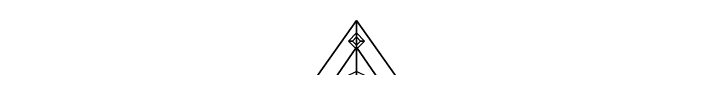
# Model space of a CAD drawing. Header units: millimetres. Extents: x -4.4 to 4.4, y -34.7 to 40.8.
# Drawn here: x -1.68 to 1.68, y 31.996 to 32.23 of the extents above; entities that cross this region are included whole.
import ezdxf

# ---------------------------------------------------------------- set-up
doc = ezdxf.new("R2010")
doc.units = ezdxf.units.MM
doc.layers.add('railings', color=6, linetype='Continuous')

msp = doc.modelspace()

# ---------------------------------------------------------------- linework, layer by layer
for points in [[(0, 32.23, 5.55), (0, 32.23, 5.55), (-0.27, 31.85, 5.46), (0, 31.85, 5.4764)], [(0, 32.23, 5.55), (0, 31.98, 5.02), (-0.27, 31.85, 5.02), (-0.27, 31.85, 5.46)], [(0, 31.85, 5.4764), (0.27, 31.85, 5.46), (0, 32.23, 5.55)], [(0.27, 31.85, 5.46), (0.27, 31.85, 5.02), (0, 31.98, 5.02), (0, 32.23, 5.55)], [(0, 32.17, 5.53), (-0.04, 32.13, 5.52), (-0.02, 32.13, 9.34), (0, 32.15, 9.34)], [(0.04, 32.13, 5.52), (0, 32.17, 5.53), (0, 32.15, 9.34), (0.02, 32.13, 9.34)], [(-0.04, 32.13, 5.52), (0, 32.09, 5.51), (0, 32.11, 9.34), (-0.02, 32.13, 9.34)], [(0, 32.11, 9.34), (0.02, 32.13, 9.34), (0, 32.15, 9.34), (-0.02, 32.13, 9.34)], [(0, 32.09, 5.51), (0.04, 32.13, 5.52), (0.02, 32.13, 9.34), (0, 32.11, 9.34)]]:
    msp.add_3dface(points)
at = {"layer": 'railings'}
for points in [[(-1.68, 29.65, 6.17), (-1.68, 29.65, 6.2), (0, 32.1, 6.51), (0, 32.1, 6.48)], [(0, 32.1, 6.48), (0, 32.1, 6.51), (-1.68, 29.65, 6.2), (-1.68, 29.65, 6.17)], [(0, 32.1, 6.13), (0, 32.1, 6.16), (-1.68, 29.65, 5.85), (-1.68, 29.65, 5.82)], [(-1.68, 29.65, 5.82), (-1.68, 29.65, 5.85), (0, 32.1, 6.16), (0, 32.1, 6.13)], [(1.68, 29.65, 5.82), (1.68, 29.65, 5.85), (0, 32.1, 6.16), (0, 32.1, 6.13)], [(0, 32.1, 6.13), (0, 32.1, 6.16), (1.68, 29.65, 5.85), (1.68, 29.65, 5.82)], [(0, 32.1, 6.48), (0, 32.1, 6.51), (1.68, 29.65, 6.2), (1.68, 29.65, 6.17)], [(1.68, 29.65, 6.17), (1.68, 29.65, 6.2), (0, 32.1, 6.51), (0, 32.1, 6.48)]]:
    msp.add_3dface(points, dxfattribs=at)

doc.saveas('drawing.dxf')
